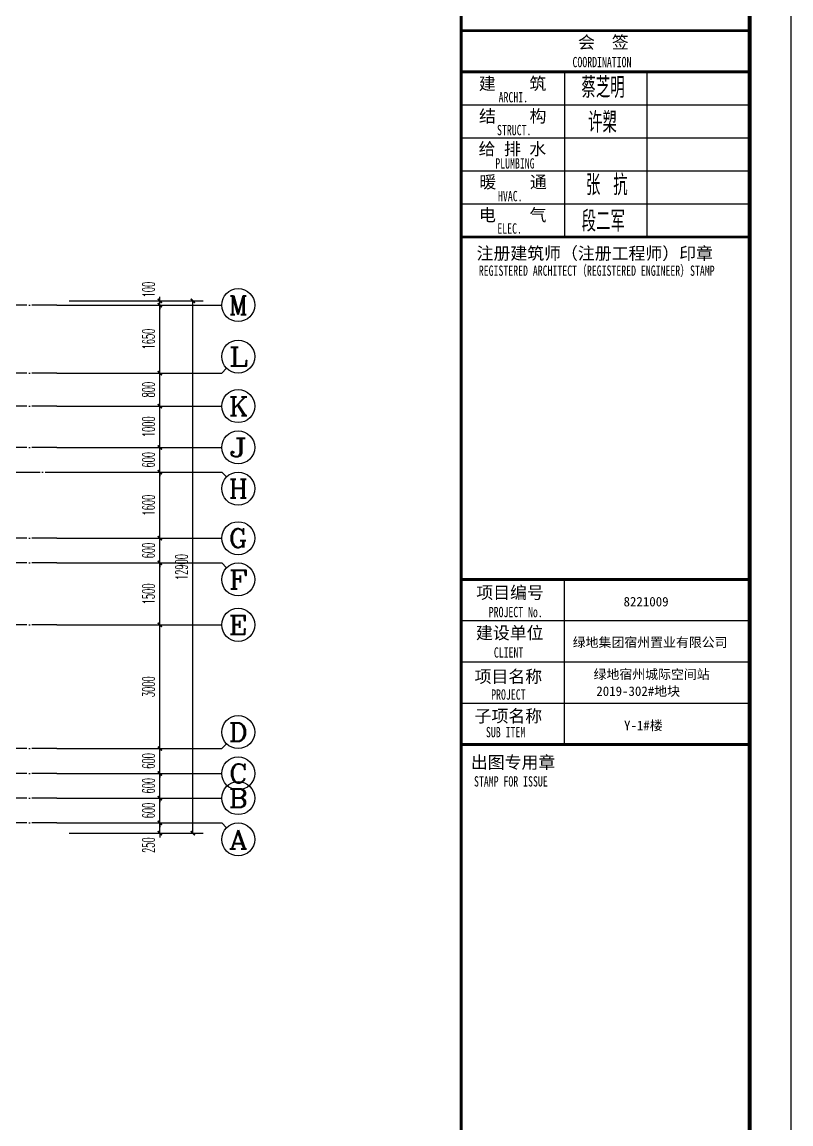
# Model space of a CAD drawing. Extents: x 27938 to 1507990, y 110129 to 923079.
# Drawn here: x 879077 to 897714, y 433736 to 460440 of the extents above; entities that cross this region are included whole.
import ezdxf
from ezdxf.enums import TextEntityAlignment as Align

# ---------------------------------------------------------------- set-up
doc = ezdxf.new("R2010")
doc.units = 0
doc.header["$LTSCALE"] = 1000
doc.header["$MEASUREMENT"] = 0
doc.linetypes.add('DOTE', pattern=[2.42, 2, -0.2, 0.02, -0.2])
for name, color, linetype in [('AXIS', 3, 'Continuous'), ('AXIS_TEXT', 7, 'Continuous'), ('DOTE', 1, 'Continuous'), ('图框', 140, 'Continuous'), ('图签文字', 147, 'Continuous')]:
    doc.layers.add(name, color=color, linetype=linetype)
doc.layers.add('yichutu', color=7, linetype='Continuous', true_color=0xffffff, plot=False)
doc.layers.add('图签', color=147, linetype='Continuous', lineweight=18)
doc.styles.add('_TCH_AXIS', font='COMPLEX', dxfattribs={"bigfont": 'GBCBIG'})
doc.styles.add('_TCH_DIM_T3', font='SIMPLEX.shx', dxfattribs={"width": 0.494118, "bigfont": 'GBCBIG.shx'})
doc.styles.add('COMPLEX', font='COMPLEX')
doc.styles.add('宋体', font='', dxfattribs={"height": 50})
doc.styles.add('建筑图签-1', font='simhei.ttf', dxfattribs={"width": 0.7})
doc.styles.add('建筑图签-2', font='TXT.shx', dxfattribs={"width": 0.5, "bigfont": 'HZTXT.shx'})
doc.styles.get('宋体').set_extended_font_data('SimSun')
doc.dimstyles.new('_TCH_ARCH&&100', dxfattribs={"dimtxt": 297.5, "dimasz": 100, "dimexe": 250, "dimexo": 300, "dimgap": 126.25, "dimtad": 1, "dimdec": 0, "dimzin": 0, "dimdsep": 46, "dimtxsty": '_TCH_DIM_T3', "dimblk": 'ARCHTICK', "dimcen": 0.09, "dimclrt": 4, "dimazin": 2, "dimtfac": 1, "dimtdec": 0, "dimtix": 1, "dimtmove": 2, "dimatfit": 3, "dimfxl": 100, "dimtolj": 1, "dimtzin": 0, "dimarcsym": 0})

# ---------------------------------------------------------------- blocks, each defined once
blk = doc.blocks.new('TK')
at = {"layer": '图框'}
blk.add_lwpolyline([(465375, 548714), (549475, 548714), (549475, 489314), (465375, 489314)], close=True, dxfattribs=at)
blk.add_lwpolyline([(465375, 548714), (549475, 548714), (549475, 489314), (465375, 489314)], close=True, dxfattribs=at)
at = {"layer": '图框', "const_width": 100}
blk.add_lwpolyline([(548475, 490314), (548475, 547714), (467875, 547714), (467875, 490314)], close=True, dxfattribs=at)
at = {"layer": '图框'}
for points, const_width in [([(541480, 490314), (541480, 547714)], 70), ([(541488, 538714), (548488, 538714)], 60), ([(541488, 537714), (548488, 537714)], 70), ([(541488, 537714), (548488, 537714)], 70), ([(543988, 537714), (543988, 533714)], 35), ([(545988, 537714), (545988, 533714)], 35), ([(541488, 536914), (548488, 536914)], 35), ([(541488, 536114), (548488, 536114)], 35), ([(541488, 535314), (548488, 535314)], 35), ([(541488, 534514), (548488, 534514)], 35), ([(541488, 533714), (548488, 533714)], 70), ([(541480, 525414), (548480, 525414)], 70), ([(541480, 525414), (548480, 525414)], 70), ([(543980, 521414), (543980, 525414)], 35), ([(541480, 524414), (548480, 524414)], 35), ([(541480, 523414), (548480, 523414)], 35), ([(541480, 522414), (548480, 522414)], 35), ([(548480, 521414), (541480, 521414)], 70)]:
    blk.add_lwpolyline(points, dxfattribs=dict(at, const_width=const_width))
at = {"layer": '图框', "style": '建筑图签-1', "width": 0.7}
for s, p in [('COORDINATION', (544180, 537827)), ('ARCHI.', (542389, 536975)), ('STRUCT.', (542350, 536179)), ('PLUMBING', (542309, 535372)), ('HVAC.', (542374, 534579)), ('ELEC.', (542358, 533794)), ('REGISTERED ARCHITECT（REGISTERED ENGINEER）STAMP', (541909, 532772)), ('PROJECT No.', (542150, 524499, -1799)), ('CLIENT', (542274, 523520)), ('PROJECT', (542209, 522500)), ('SUB ITEM', (542082, 521589)), ('STAMP FOR ISSUE', (541793, 520395))]:
    blk.add_text(s, height=250, dxfattribs=at).set_placement(p)
at = {"layer": '图签', "color": 2, "style": '宋体'}
for s, height, p in [('8221009', 229.3, (545417, 524761)), ('绿地集团宿州置业有限公司', 229.34, (544185, 523776)), ('绿地宿州城际空间站', 229.3, (544690, 523001)), ('2019-302#地块', 229.34, (544757, 522592)), ('Y-1#楼', 229.3, (545429, 521761))]:
    blk.add_text(s, height=height, dxfattribs=at).set_placement(p)
at = {"layer": '图签文字', "color": 7, "style": '建筑图签-1'}
for s, p in [('会  签', (544315, 538281)), ('建    筑', (541910, 537280)), ('结    构', (541914, 536493)), ('给 排 水', (541905, 535699)), ('暖    通', (541923, 534896)), ('电    气', (541913, 534096)), ('注册建筑师（注册工程师）印章', (541855, 533167)), ('项目编号', (541848, 524946)), ('建设单位', (541840, 523969)), ('项目名称', (541807, 522911)), ('子项名称', (541807, 521954)), ('出图专用章', (541716, 520832))]:
    blk.add_text(s, height=300, dxfattribs=at).set_placement(p)
at = {"layer": '图签文字', "color": 1, "style": '建筑图签-2', "width": 0.7}
for s, p in [('蔡芝明', (544395, 537085)), ('许槊', (544555, 536242)), ('张 抗', (544505, 534724)), ('段二军', (544401, 533845))]:
    blk.add_text(s, height=500, dxfattribs=at).set_placement(p)
blk = doc.blocks.new('yct-841-594-84100-59399.9999999999-100-1000.0')
at = {"layer": 'yichutu', "color": 7, "true_color": 0xffffff}
blk.add_lwpolyline([(0, 0), (0, 59400), (84100, 59400), (84100, 0)], close=True, dxfattribs=at)
blk = doc.blocks.new('GDGDGDSDA')
at = {"layer": 'DOTE', "color": 0, "linetype": 'DOTE', "ltscale": 0.3}
for p, q in [((471335, 374108), (417335, 374108)), ((471335, 372458), (417335, 372458)), ((471335, 371658), (417335, 371658)), ((471335, 370658), (417335, 370658)), ((417335, 370059), (471335, 370059)), ((471335, 368458), (417335, 368458)), ((471335, 367858), (417335, 367858)), ((471335, 366358), (417335, 366358)), ((471335, 363358), (417335, 363358)), ((471335, 362758), (417335, 362758)), ((471335, 362158), (417335, 362158)), ((471335, 361558), (417335, 361558))]:
    blk.add_line(p, q, dxfattribs=at)
blk = doc.blocks.new('_ArchTick')
at = {"color": 0, "linetype": 'ByBlock', "const_width": 0.4}
blk.add_lwpolyline([(-0.5, -0.5), (0.5, 0.5)], dxfattribs=at)
blk = doc.blocks.new('*D862')
at = {"layer": 'AXIS', "color": 0, "lineweight": -2}
for p, q in [((880217, 441032), (882667, 441032)), ((882417, 441032), (882417, 441132)), ((882417, 440782), (882417, 441032)), ((880217, 440782), (882667, 440782)), ((882417, 440782), (882417, 440682))]:
    blk.add_line(p, q, dxfattribs=at)
at = {"layer": 'Defpoints', "color": 0}
for p in [(879917, 441032), (882417, 441032), (879917, 440782)]:
    blk.add_point(p, dxfattribs=at)
at = {"layer": 'AXIS', "color": 0, "lineweight": -2, "xscale": 100, "yscale": 100, "zscale": 100}
for p, rotation in [((882417, 441032), 270), ((882417, 440782), 90)]:
    blk.add_blockref('_ArchTick', p, dxfattribs=dict(at, rotation=rotation))
at = {"layer": 'AXIS', "color": 4, "insert": (882142, 440493), "char_height": 297.5, "attachment_point": 5, "rotation": 90, "style": '_TCH_DIM_T3'}
blk.add_mtext('\\A1;250', dxfattribs=at)
blk = doc.blocks.new('*D863')
at = {"layer": 'AXIS', "color": 0, "lineweight": -2}
for p, q in [((882417, 441632), (882417, 441732)), ((880217, 441632), (882667, 441632)), ((882417, 441032), (882417, 441632)), ((880217, 441032), (882667, 441032)), ((882417, 441032), (882417, 440932))]:
    blk.add_line(p, q, dxfattribs=at)
at = {"layer": 'Defpoints', "color": 0}
for p in [(879917, 441632), (882417, 441632), (879917, 441032)]:
    blk.add_point(p, dxfattribs=at)
at = {"layer": 'AXIS', "color": 0, "lineweight": -2, "xscale": 100, "yscale": 100, "zscale": 100}
for p, rotation in [((882417, 441632), 270), ((882417, 441032), 90)]:
    blk.add_blockref('_ArchTick', p, dxfattribs=dict(at, rotation=rotation))
at = {"layer": 'AXIS', "color": 4, "insert": (882142, 441332), "char_height": 297.5, "attachment_point": 5, "rotation": 90, "style": '_TCH_DIM_T3'}
blk.add_mtext('\\A1;600', dxfattribs=at)
blk = doc.blocks.new('*D864')
at = {"layer": 'AXIS', "color": 0, "lineweight": -2}
for p, q in [((880217, 442232), (882667, 442232)), ((882417, 442232), (882417, 442332)), ((882417, 441632), (882417, 442232)), ((880217, 441632), (882667, 441632)), ((882417, 441632), (882417, 441532))]:
    blk.add_line(p, q, dxfattribs=at)
at = {"layer": 'Defpoints', "color": 0}
for p in [(879917, 442232), (882417, 442232), (879917, 441632)]:
    blk.add_point(p, dxfattribs=at)
at = {"layer": 'AXIS', "color": 0, "lineweight": -2, "xscale": 100, "yscale": 100, "zscale": 100}
for p, rotation in [((882417, 442232), 270), ((882417, 441632), 90)]:
    blk.add_blockref('_ArchTick', p, dxfattribs=dict(at, rotation=rotation))
at = {"layer": 'AXIS', "color": 4, "insert": (882142, 441932), "char_height": 297.5, "attachment_point": 5, "rotation": 90, "style": '_TCH_DIM_T3'}
blk.add_mtext('\\A1;600', dxfattribs=at)
blk = doc.blocks.new('*D865')
at = {"layer": 'AXIS', "color": 0, "lineweight": -2}
for p, q in [((880217, 442832), (882667, 442832)), ((882417, 442832), (882417, 442932)), ((882417, 442232), (882417, 442832)), ((880217, 442232), (882667, 442232)), ((882417, 442232), (882417, 442132))]:
    blk.add_line(p, q, dxfattribs=at)
at = {"layer": 'Defpoints', "color": 0}
for p in [(879917, 442832), (882417, 442832), (879917, 442232)]:
    blk.add_point(p, dxfattribs=at)
at = {"layer": 'AXIS', "color": 0, "lineweight": -2, "xscale": 100, "yscale": 100, "zscale": 100}
for p, rotation in [((882417, 442832), 270), ((882417, 442232), 90)]:
    blk.add_blockref('_ArchTick', p, dxfattribs=dict(at, rotation=rotation))
at = {"layer": 'AXIS', "color": 4, "insert": (882142, 442532), "char_height": 297.5, "attachment_point": 5, "rotation": 90, "style": '_TCH_DIM_T3'}
blk.add_mtext('\\A1;600', dxfattribs=at)
blk = doc.blocks.new('*D866')
at = {"layer": 'AXIS', "color": 0, "lineweight": -2}
for p, q in [((880217, 445832), (882667, 445832)), ((882417, 442832), (882417, 445832)), ((880217, 442832), (882667, 442832))]:
    blk.add_line(p, q, dxfattribs=at)
at = {"layer": 'Defpoints', "color": 0}
for p in [(879917, 445832), (882417, 445832), (879917, 442832)]:
    blk.add_point(p, dxfattribs=at)
at = {"layer": 'AXIS', "color": 0, "lineweight": -2, "xscale": 100, "yscale": 100, "zscale": 100}
for p, rotation in [((882417, 445832), 90), ((882417, 442832), 270)]:
    blk.add_blockref('_ArchTick', p, dxfattribs=dict(at, rotation=rotation))
at = {"layer": 'AXIS', "color": 4, "insert": (882142, 444332), "char_height": 297.5, "attachment_point": 5, "rotation": 90, "style": '_TCH_DIM_T3'}
blk.add_mtext('\\A1;3000', dxfattribs=at)
blk = doc.blocks.new('*D867')
at = {"layer": 'AXIS', "color": 0, "lineweight": -2}
for p, q in [((880217, 447332), (882667, 447332)), ((882417, 445832), (882417, 447332)), ((880217, 445832), (882667, 445832))]:
    blk.add_line(p, q, dxfattribs=at)
at = {"layer": 'Defpoints', "color": 0}
for p in [(879917, 447332), (882417, 447332), (879917, 445832)]:
    blk.add_point(p, dxfattribs=at)
at = {"layer": 'AXIS', "color": 0, "lineweight": -2, "xscale": 100, "yscale": 100, "zscale": 100}
for p, rotation in [((882417, 447332), 90), ((882417, 445832), 270)]:
    blk.add_blockref('_ArchTick', p, dxfattribs=dict(at, rotation=rotation))
at = {"layer": 'AXIS', "color": 4, "insert": (882142, 446582), "char_height": 297.5, "attachment_point": 5, "rotation": 90, "style": '_TCH_DIM_T3'}
blk.add_mtext('\\A1;1500', dxfattribs=at)
blk = doc.blocks.new('*D868')
at = {"layer": 'AXIS', "color": 0, "lineweight": -2}
for p, q in [((880217, 447932), (882667, 447932)), ((882417, 447932), (882417, 448032)), ((882417, 447332), (882417, 447932)), ((880217, 447332), (882667, 447332)), ((882417, 447332), (882417, 447232))]:
    blk.add_line(p, q, dxfattribs=at)
at = {"layer": 'Defpoints', "color": 0}
for p in [(879917, 447932), (882417, 447932), (879917, 447332)]:
    blk.add_point(p, dxfattribs=at)
at = {"layer": 'AXIS', "color": 0, "lineweight": -2, "xscale": 100, "yscale": 100, "zscale": 100}
for p, rotation in [((882417, 447932), 270), ((882417, 447332), 90)]:
    blk.add_blockref('_ArchTick', p, dxfattribs=dict(at, rotation=rotation))
at = {"layer": 'AXIS', "color": 4, "insert": (882142, 447632), "char_height": 297.5, "attachment_point": 5, "rotation": 90, "style": '_TCH_DIM_T3'}
blk.add_mtext('\\A1;600', dxfattribs=at)
blk = doc.blocks.new('*D869')
at = {"layer": 'AXIS', "color": 0, "lineweight": -2}
for p, q in [((880217, 449532), (882667, 449532)), ((882417, 447932), (882417, 449532)), ((880217, 447932), (882667, 447932))]:
    blk.add_line(p, q, dxfattribs=at)
at = {"layer": 'Defpoints', "color": 0}
for p in [(879917, 449532), (882417, 449532), (879917, 447932)]:
    blk.add_point(p, dxfattribs=at)
at = {"layer": 'AXIS', "color": 0, "lineweight": -2, "xscale": 100, "yscale": 100, "zscale": 100}
for p, rotation in [((882417, 449532), 90), ((882417, 447932), 270)]:
    blk.add_blockref('_ArchTick', p, dxfattribs=dict(at, rotation=rotation))
at = {"layer": 'AXIS', "color": 4, "insert": (882142, 448732), "char_height": 297.5, "attachment_point": 5, "rotation": 90, "style": '_TCH_DIM_T3'}
blk.add_mtext('\\A1;1600', dxfattribs=at)
blk = doc.blocks.new('*D870')
at = {"layer": 'AXIS', "color": 0, "lineweight": -2}
for p, q in [((880217, 450132), (882667, 450132)), ((882417, 450132), (882417, 450232)), ((882417, 449532), (882417, 450132)), ((880217, 449532), (882667, 449532)), ((882417, 449532), (882417, 449432))]:
    blk.add_line(p, q, dxfattribs=at)
at = {"layer": 'Defpoints', "color": 0}
for p in [(879917, 450132), (882417, 450132), (879917, 449532)]:
    blk.add_point(p, dxfattribs=at)
at = {"layer": 'AXIS', "color": 0, "lineweight": -2, "xscale": 100, "yscale": 100, "zscale": 100}
for p, rotation in [((882417, 450132), 270), ((882417, 449532), 90)]:
    blk.add_blockref('_ArchTick', p, dxfattribs=dict(at, rotation=rotation))
at = {"layer": 'AXIS', "color": 4, "insert": (882142, 449832), "char_height": 297.5, "attachment_point": 5, "rotation": 90, "style": '_TCH_DIM_T3'}
blk.add_mtext('\\A1;600', dxfattribs=at)
blk = doc.blocks.new('*D871')
at = {"layer": 'AXIS', "color": 0, "lineweight": -2}
for p, q in [((880217, 451132), (882667, 451132)), ((882417, 450132), (882417, 451132)), ((880217, 450132), (882667, 450132))]:
    blk.add_line(p, q, dxfattribs=at)
at = {"layer": 'Defpoints', "color": 0}
for p in [(879917, 451132), (882417, 451132), (879917, 450132)]:
    blk.add_point(p, dxfattribs=at)
at = {"layer": 'AXIS', "color": 0, "lineweight": -2, "xscale": 100, "yscale": 100, "zscale": 100}
for p, rotation in [((882417, 451132), 90), ((882417, 450132), 270)]:
    blk.add_blockref('_ArchTick', p, dxfattribs=dict(at, rotation=rotation))
at = {"layer": 'AXIS', "color": 4, "insert": (882142, 450632), "char_height": 297.5, "attachment_point": 5, "rotation": 90, "style": '_TCH_DIM_T3'}
blk.add_mtext('\\A1;1000', dxfattribs=at)
blk = doc.blocks.new('*D872')
at = {"layer": 'AXIS', "color": 0, "lineweight": -2}
for p, q in [((880217, 451932), (882667, 451932)), ((882417, 451132), (882417, 451932)), ((880217, 451132), (882667, 451132))]:
    blk.add_line(p, q, dxfattribs=at)
at = {"layer": 'Defpoints', "color": 0}
for p in [(879917, 451932), (882417, 451932), (879917, 451132)]:
    blk.add_point(p, dxfattribs=at)
at = {"layer": 'AXIS', "color": 0, "lineweight": -2, "xscale": 100, "yscale": 100, "zscale": 100}
for p, rotation in [((882417, 451932), 90), ((882417, 451132), 270)]:
    blk.add_blockref('_ArchTick', p, dxfattribs=dict(at, rotation=rotation))
at = {"layer": 'AXIS', "color": 4, "insert": (882142, 451532), "char_height": 297.5, "attachment_point": 5, "rotation": 90, "style": '_TCH_DIM_T3'}
blk.add_mtext('\\A1;800', dxfattribs=at)
blk = doc.blocks.new('*D873')
at = {"layer": 'AXIS', "color": 0, "lineweight": -2}
for p, q in [((880217, 453582), (882667, 453582)), ((882417, 451932), (882417, 453582)), ((880217, 451932), (882667, 451932))]:
    blk.add_line(p, q, dxfattribs=at)
at = {"layer": 'Defpoints', "color": 0}
for p in [(879917, 453582), (882417, 453582), (879917, 451932)]:
    blk.add_point(p, dxfattribs=at)
at = {"layer": 'AXIS', "color": 0, "lineweight": -2, "xscale": 100, "yscale": 100, "zscale": 100}
for p, rotation in [((882417, 453582), 90), ((882417, 451932), 270)]:
    blk.add_blockref('_ArchTick', p, dxfattribs=dict(at, rotation=rotation))
at = {"layer": 'AXIS', "color": 4, "insert": (882142, 452757), "char_height": 297.5, "attachment_point": 5, "rotation": 90, "style": '_TCH_DIM_T3'}
blk.add_mtext('\\A1;1650', dxfattribs=at)
blk = doc.blocks.new('*D874')
at = {"layer": 'AXIS', "color": 0, "lineweight": -2}
for p, q in [((882417, 453682), (882417, 453782)), ((880217, 453682), (882667, 453682)), ((880217, 453582), (882667, 453582)), ((882417, 453582), (882417, 453682)), ((882417, 453582), (882417, 453482))]:
    blk.add_line(p, q, dxfattribs=at)
at = {"layer": 'Defpoints', "color": 0}
for p in [(879917, 453682), (879917, 453582), (882417, 453682)]:
    blk.add_point(p, dxfattribs=at)
at = {"layer": 'AXIS', "color": 0, "lineweight": -2, "xscale": 100, "yscale": 100, "zscale": 100}
for p, rotation in [((882417, 453682), 270), ((882417, 453582), 90)]:
    blk.add_blockref('_ArchTick', p, dxfattribs=dict(at, rotation=rotation))
at = {"layer": 'AXIS', "color": 4, "insert": (882142, 453957), "char_height": 297.5, "attachment_point": 5, "rotation": 90, "style": '_TCH_DIM_T3'}
blk.add_mtext('\\A1;100', dxfattribs=at)
blk = doc.blocks.new('*D875')
at = {"layer": 'AXIS', "color": 0, "lineweight": -2}
for p, q in [((880217, 453682), (883467, 453682)), ((883217, 440782), (883217, 453682)), ((880217, 440782), (883467, 440782))]:
    blk.add_line(p, q, dxfattribs=at)
at = {"layer": 'Defpoints', "color": 0}
for p in [(879917, 453682), (883217, 453682), (879917, 440782)]:
    blk.add_point(p, dxfattribs=at)
at = {"layer": 'AXIS', "color": 0, "lineweight": -2, "xscale": 100, "yscale": 100, "zscale": 100}
for p, rotation in [((883217, 453682), 90), ((883217, 440782), 270)]:
    blk.add_blockref('_ArchTick', p, dxfattribs=dict(at, rotation=rotation))
at = {"layer": 'AXIS', "color": 4, "insert": (882942, 447232), "char_height": 297.5, "attachment_point": 5, "rotation": 90, "style": '_TCH_DIM_T3'}
blk.add_mtext('\\A1;12900', dxfattribs=at)
blk = doc.blocks.new('_AXISO')
blk.add_circle((0, 0), 0.5)
at = {"layer": 'AXIS_TEXT', "style": 'COMPLEX', "width": 1.041667}
blk.add_attdef('A', text='', height=0.56, dxfattribs=at).set_placement((-0.25, -0.28), (0.25, -0.28), align=Align.FIT)

msp = doc.modelspace()

# ---------------------------------------------------------------- linework, layer by layer
at = {"layer": 'AXIS', "color": 8}
for p, q in [((879916.6, 453582.1), (883916.6, 453582.1)), ((879916.6, 451932.1), (883916.6, 451932.1)), ((884033.7, 452049.2), (883916.6, 451932.1)), ((879916.6, 451132.1), (883916.6, 451132.1)), ((879916.6, 450132.1), (883916.6, 450132.1)), ((879916.6, 449532.4), (883916.6, 449532.4)), ((884033.7, 449415.2), (883916.6, 449532.4)), ((879916.6, 447932.1), (883916.6, 447932.1)), ((879916.6, 447332.1), (883916.6, 447332.1)), ((884033.7, 447214.9), (883916.6, 447332.1)), ((879916.6, 445832.1), (883916.6, 445832.1)), ((879916.6, 442832.1), (883916.6, 442832.1)), ((884033.7, 442949.2), (883916.6, 442832.1)), ((879916.6, 442232.1), (883916.6, 442232.1)), ((879916.6, 441632.1), (883916.6, 441632.1)), ((879916.6, 441032.1), (883916.6, 441032.1)), ((884033.7, 440914.9), (883916.6, 441032.1))]:
    msp.add_line(p, q, dxfattribs=at)

# ---------------------------------------------------------------- block references
msp.add_blockref('TK', (348239.1, -78481.8))
ref = msp.add_blockref('_AXISO', (884316.6, 453582.1), dxfattribs=dict(at, xscale=800, yscale=800, zscale=800))
ref.add_attrib('A', 'M', dxfattribs={"layer": 'AXIS_TEXT', "color": 8, "ltscale": 0.5, "height": 452.5, "style": '_TCH_AXIS'}).set_placement((884090.3, 453355.8), (884542.9, 453355.8), align=Align.FIT)
ref = msp.add_blockref('_AXISO', (884316.6, 452332.1), dxfattribs=dict(at, xscale=800, yscale=800, zscale=800))
ref.add_attrib('A', 'L', dxfattribs={"layer": 'AXIS_TEXT', "color": 8, "ltscale": 0.5, "height": 452.5, "style": '_TCH_AXIS', "width": 1.4}).set_placement((884090.3, 452105.8), (884542.9, 452105.8), align=Align.FIT)
ref = msp.add_blockref('_AXISO', (884316.6, 451132.1), dxfattribs=dict(at, xscale=800, yscale=800, zscale=800))
ref.add_attrib('A', 'K', dxfattribs={"layer": 'AXIS_TEXT', "color": 8, "ltscale": 0.5, "height": 452.5, "style": '_TCH_AXIS', "width": 1.105263}).set_placement((884090.3, 450905.8), (884542.9, 450905.8), align=Align.FIT)
ref = msp.add_blockref('_AXISO', (884316.6, 450132.1), dxfattribs=dict(at, xscale=800, yscale=800, zscale=800))
ref.add_attrib('A', 'J', dxfattribs={"layer": 'AXIS_TEXT', "color": 8, "ltscale": 0.5, "height": 452.5, "style": '_TCH_AXIS', "width": 1.909091}).set_placement((884090.3, 449905.8), (884542.9, 449905.8), align=Align.FIT)
ref = msp.add_blockref('_AXISO', (884316.6, 449132.4), dxfattribs=dict(at, xscale=800, yscale=800, zscale=800))
ref.add_attrib('A', 'H', dxfattribs={"layer": 'AXIS_TEXT', "color": 8, "ltscale": 0.5, "height": 452.5, "style": '_TCH_AXIS', "width": 1.05}).set_placement((884090.3, 448906.1), (884542.9, 448906.1), align=Align.FIT)
ref = msp.add_blockref('_AXISO', (884316.6, 447932.1), dxfattribs=dict(at, xscale=800, yscale=800, zscale=800))
ref.add_attrib('A', 'G', dxfattribs={"layer": 'AXIS_TEXT', "color": 8, "ltscale": 0.5, "height": 452.5, "style": '_TCH_AXIS', "width": 1.166667}).set_placement((884090.3, 447705.8), (884542.9, 447705.8), align=Align.FIT)
ref = msp.add_blockref('_AXISO', (884316.6, 446932.1), dxfattribs=dict(at, xscale=800, yscale=800, zscale=800))
ref.add_attrib('A', 'F', dxfattribs={"layer": 'AXIS_TEXT', "color": 8, "ltscale": 0.5, "height": 452.5, "style": '_TCH_AXIS', "width": 1.3125}).set_placement((884090.3, 446705.8), (884542.9, 446705.8), align=Align.FIT)
ref = msp.add_blockref('_AXISO', (884316.6, 445832.1), dxfattribs=dict(at, xscale=800, yscale=800, zscale=800))
ref.add_attrib('A', 'E', dxfattribs={"layer": 'AXIS_TEXT', "color": 8, "ltscale": 0.5, "height": 452.5, "style": '_TCH_AXIS', "width": 1.3125}).set_placement((884090.3, 445605.8), (884542.9, 445605.8), align=Align.FIT)
ref = msp.add_blockref('_AXISO', (884316.6, 443232.1), dxfattribs=dict(at, xscale=800, yscale=800, zscale=800))
ref.add_attrib('A', 'D', dxfattribs={"layer": 'AXIS_TEXT', "color": 8, "ltscale": 0.5, "height": 452.5, "style": '_TCH_AXIS', "width": 1.235294}).set_placement((884090.3, 443005.8), (884542.9, 443005.8), align=Align.FIT)
ref = msp.add_blockref('_AXISO', (884316.6, 442232.1), dxfattribs=dict(at, xscale=800, yscale=800, zscale=800))
ref.add_attrib('A', 'C', dxfattribs={"layer": 'AXIS_TEXT', "color": 8, "ltscale": 0.5, "height": 452.5, "style": '_TCH_AXIS', "width": 1.4}).set_placement((884090.3, 442005.8), (884542.9, 442005.8), align=Align.FIT)
ref = msp.add_blockref('_AXISO', (884316.6, 441632.1), dxfattribs=dict(at, xscale=800, yscale=800, zscale=800))
ref.add_attrib('A', 'B', dxfattribs={"layer": 'AXIS_TEXT', "color": 8, "ltscale": 0.5, "height": 452.5, "style": '_TCH_AXIS', "width": 1.235294}).set_placement((884090.3, 441405.8), (884542.9, 441405.8), align=Align.FIT)
ref = msp.add_blockref('_AXISO', (884316.6, 440632.1), dxfattribs=dict(at, xscale=800, yscale=800, zscale=800))
ref.add_attrib('A', 'A', dxfattribs={"layer": 'AXIS_TEXT', "color": 8, "ltscale": 0.5, "height": 452.5, "style": '_TCH_AXIS', "width": 1.166667}).set_placement((884090.3, 440405.8), (884542.9, 440405.8), align=Align.FIT)
at = {"layer": 'DOTE', "color": 169}
msp.add_blockref('GDGDGDSDA', (408581.8, 79473.8), dxfattribs=at)
at = {"layer": 'yichutu'}
msp.add_blockref('yct-841-594-84100-59399.9999999999-100-1000.0', (813614.1, 410831.9), dxfattribs=at)

# ---------------------------------------------------------------- dimensions: what is measured, and where the dimension line sits
at = {"layer": 'AXIS', "color": 8}
for base, p1, p2, picture, middle in [((882416.6, 453682.1), (879916.6, 453582.1), (879916.6, 453682.1), '*D874', (882141.6, 453957.1)), ((882416.6, 441032.1), (879916.6, 440782.1), (879916.6, 441032.1), '*D862', (882141.6, 440493.1))]:
    dim = msp.add_linear_dim(base=base, p1=p1, p2=p2, angle=90, dimstyle='_TCH_ARCH&&100', dxfattribs=at)
    dim.commit()
    dim.dimension.update_dxf_attribs({"geometry": picture, "text_midpoint": middle, "dimtype": 129})
for p1, p2, distance, picture, middle in [((879916.6, 440782.1), (879916.6, 453682.1), -3300, '*D875', (882941.6, 447232.1)), ((879916.6, 451932.1), (879916.6, 453582.1), -2500, '*D873', (882141.6, 452757.1)), ((879916.6, 451132.1), (879916.6, 451932.1), -2500, '*D872', (882141.6, 451532.1)), ((879916.6, 450132.1), (879916.6, 451132.1), -2500, '*D871', (882141.6, 450632.1)), ((879916.6, 449532.4), (879916.6, 450132.1), -2500, '*D870', (882141.6, 449832.2)), ((879916.6, 447932.1), (879916.6, 449532.4), -2500, '*D869', (882141.6, 448732.2)), ((879916.6, 447332.1), (879916.6, 447932.1), -2500, '*D868', (882141.6, 447632.1)), ((879916.6, 445832.1), (879916.6, 447332.1), -2500, '*D867', (882141.6, 446582.1)), ((879916.6, 442832.1), (879916.6, 445832.1), -2500, '*D866', (882141.6, 444332.1)), ((879916.6, 442232.1), (879916.6, 442832.1), -2500, '*D865', (882141.6, 442532.1)), ((879916.6, 441632.1), (879916.6, 442232.1), -2500, '*D864', (882141.6, 441932.1)), ((879916.6, 441032.1), (879916.6, 441632.1), -2500, '*D863', (882141.6, 441332.1))]:
    dim = msp.add_aligned_dim(p1=p1, p2=p2, distance=distance, dimstyle='_TCH_ARCH&&100', dxfattribs=at)
    dim.commit()
    dim.dimension.update_dxf_attribs({"geometry": picture, "text_midpoint": middle})

doc.saveas('drawing.dxf')
